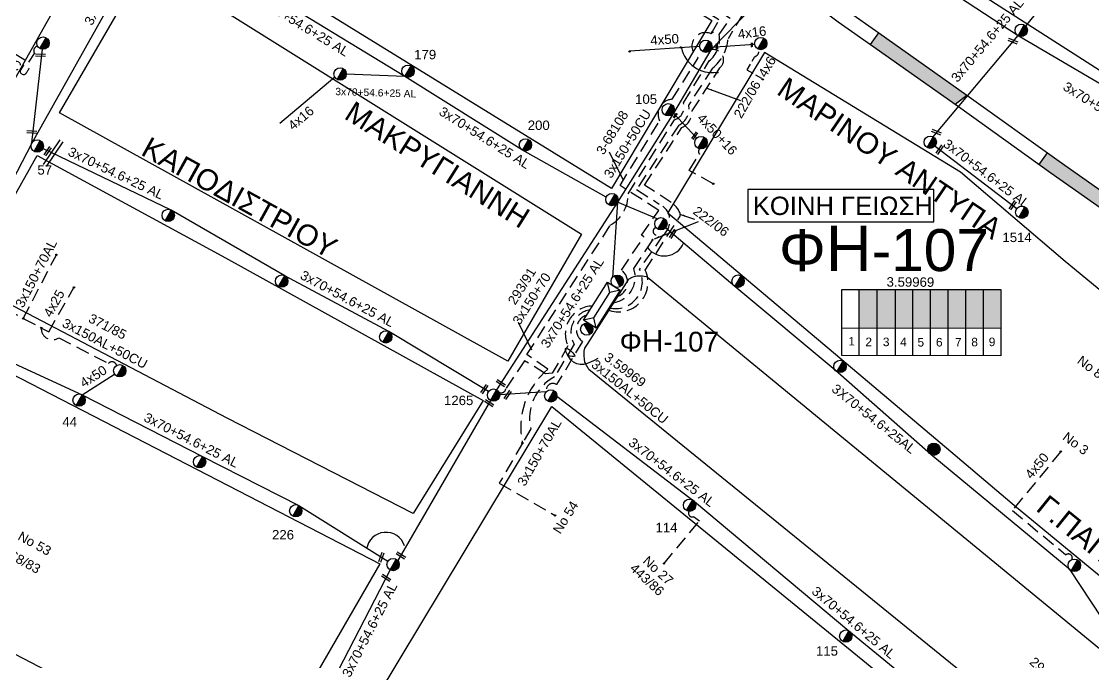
# Model space of a CAD drawing. Header units: millimetres. Extents: x 7477 to 9676, y 1828 to 2857.
# Drawn here: x 8682.2 to 8886.7, y 2457.9 to 2580.2 of the extents above; entities that cross this region are included whole.
import ezdxf
from ezdxf.enums import TextEntityAlignment as Align

# ---------------------------------------------------------------- set-up
doc = ezdxf.new("R2010")
doc.units = ezdxf.units.MM
doc.linetypes.add('DASHED', pattern=[19.05, 12.7, -6.35])
for name, color, linetype, lineweight in [('3x150+50', 7, 'Continuous', 30), ('3x150+50 XLPE', 7, 'SYN_LINE', 30), ('3x150+50CU', 7, 'Continuous', 30), ('3x150+70', 7, 'Continuous', 30), ('3x150+70AL', 7, 'DASHED', 30), ('3x150AL+50CU', 7, 'Continuous', 30), ('3x70+54.6+25 AL', 7, 'SYN_LINE', 30), ('4x16', 7, 'Continuous', 30), ('4x25', 7, 'Continuous', 30), ('4x50', 7, 'Continuous', 30), ('4x50+16', 7, 'Continuous', 30), ('4x50+35CU', 7, 'Continuous', 30), ('4x6', 7, 'SYN_LINE', 30), ('text διευθύνσεων', 250, 'Continuous', 30), ('Υπόβαθρο ΔΕΗ', 7, 'Continuous', 30)]:
    doc.layers.add(name, color=color, linetype=linetype, lineweight=lineweight)
for name, color, linetype in [('Pillar OTE', 7, 'Continuous'), ('TEXT ΚΑΛΩΔΙΩΝ', 7, 'Continuous'), ('Άγνωστα', 7, 'Continuous'), ('ΑΓΝΩΣΤΟ ΕΝΑΕΡΙΟ ΚΑΛΩΔΙΟ', 7, 'Continuous'), ('ΑΓΝΩΣΤΟ ΥΠΟΓΕΙΟ ΚΑΛΩΔΙΟ', 7, 'DASHED'), ('Επιγραφές - Σχήματα', 7, 'Continuous'), ('Καλώδια ΧΤ   3x150+50CU', 7, 'DASHED'), ('Καλώδια ΧΤ   3x150AL+50CU', 7, 'DASHED'), ('Μηχανική τομή', 7, 'Continuous'), ('Στύλος Ξύλινος', 7, 'Continuous'), ('Στύλος Ξύλινος @ 1', 7, 'Continuous'), ('Στύλος ΦΜ', 7, 'Continuous'), ('Στύλος ΦΜ @ 1', 7, 'Continuous'), ('Συνδέσεις', 7, 'Continuous'), ('Συνεστραμμένα ΧΤ   3x70+54.6+25 AL', 7, 'SYN_LINE'), ('Τομή', 7, 'Continuous'), ('Υποσταθμός εναέριος 2 στύλων', 7, 'Continuous'), ('Υποσταθμός πόλεως', 7, 'Continuous')]:
    doc.layers.add(name, color=color, linetype=linetype)
doc.styles.add('arial', font='ARIAL.TTF')
doc.styles.get("Standard").update_dxf_attribs({"font": 'ARIAL.TTF'})
doc.linetypes.add('SYN_LINE', pattern='A,0.5,-0.0001,["/\\/\\/\\/",Standard,S=0.1,R=0,X=0,Y=-0.05],-0.25', length=0.7501)
doc.dimstyles.new('ISO-25', dxfattribs={"dimtxt": 2.5, "dimasz": 2.5, "dimexe": 1.25, "dimexo": 0.625, "dimtad": 1, "dimtxsty": 'Standard', "dimcen": 2.5, "dimadec": 0, "dimazin": 0, "dimtfac": 1, "dimtmove": 0, "dimatfit": 3, "dimfxl": 1, "dimarcsym": 0})

# ---------------------------------------------------------------- blocks, each defined once
blk = doc.blocks.new('ΥΠΑΡΧΩΝ ΤΣΙΜΕΝΤΕΝΙΟΣ ΣΤΥΛΟΣ')
at = {"layer": 'Στύλος ΦΜ'}
blk.add_hatch(color=7, dxfattribs=at).paths.add_polyline_path([(-1.29, -2.28, 0.574793), (2.62, 0, 0.268822), (1.3, 2.27)])
at = {"layer": 'Στύλος ΦΜ', "color": 7}
blk.add_line((-1.29, -2.28), (1.3, 2.27), dxfattribs=at)
blk.add_circle((0, 0), 2.62, dxfattribs=at)
at = {"layer": 'Στύλος ΦΜ', "flags": 4}
for tag, p in [('ΑΡΙΘΜΟΣ', (-4.68, 8.05)), ('ΤΥΠΟΣ', (-4.91, 3.03))]:
    blk.add_attdef(tag, p, '', height=4, dxfattribs=at)
blk = doc.blocks.new('ΥΠΑΡΧΩΝ ΞΥΛΙΝΟΣ ΣΤΥΛΟΣ')
at = {"layer": 'Στύλος Ξύλινος'}
h = blk.add_hatch(color=7, dxfattribs=at)
h.paths.add_polyline_path([(-2.62, 0, 0.270008), (-1.29, -2.28), (1.3, 2.27, 0.576266)])
h.paths.add_polyline_path([(-1.29, -2.28, 0.574793), (2.62, 0, 0.268822), (1.3, 2.27)])
at = {"layer": 'Στύλος Ξύλινος', "color": 7}
blk.add_line((-1.29, -2.28), (1.3, 2.27), dxfattribs=at)
blk.add_circle((0, 0), 2.62, dxfattribs=at)
at = {"layer": 'Στύλος Ξύλινος', "flags": 4}
for tag, p in [('ΑΡΙΘΜΟΣ', (-4.91, 8.6)), ('ΤΥΠΟΣ', (-4.85, 3.39))]:
    blk.add_attdef(tag, p, '', height=4, dxfattribs=at)
blk = doc.blocks.new('ΥΠΟΣΤΑΘΜΟΣ ΕΝΑΕΡΙΟΣ ΕΠΙ 2 ΣΤΥΛΩΝ')
at = {"layer": 'Υποσταθμός εναέριος 2 στύλων', "linetype": 'Continuous'}
for points in [[(-11.97, -2.11, 0.574793), (-8.45, -0.07, 0.268822), (-9.64, 1.98)], [(9.68, -2.15, 0.574793), (13.19, -0.1, 0.268822), (12.01, 1.95)]]:
    blk.add_hatch(color=256, dxfattribs=at).paths.add_polyline_path(points)
for p, q in [((-11.97, -2.11), (-9.64, 1.98)), ((9.68, -2.15), (12.01, 1.95))]:
    blk.add_line(p, q, dxfattribs=at)
for centre in [(-10.81, -0.07), (10.84, -0.1)]:
    blk.add_circle(centre, 2.36, dxfattribs=at)
at = {"layer": 'Υποσταθμός πόλεως', "linetype": 'Continuous', "ltscale": 40}
blk.add_lwpolyline([(-8.57, 2.82), (8.57, 2.82), (8.57, -2.82), (-8.57, -2.82)], close=True, dxfattribs=at)
for points in [[(-5.75, 0), (-8.57, 2.82)], [(-8.57, -2.82), (-5.75, 0)], [(-5.75, 0), (5.75, 0)], [(5.75, 0), (8.57, 2.82)], [(8.57, -2.82), (5.75, 0)]]:
    blk.add_lwpolyline(points, dxfattribs=at)
at = {"layer": 'Υποσταθμός εναέριος 2 στύλων', "ltscale": 40, "flags": 1}
for tag, p in [('ΜΕΤΑΣΧΗΜΑΤΙΣΜΟΣ', (14.09, 2.51)), ('ΙΣΧΥΣ', (14.07, -0.28)), ('ΑΡΙΘΜΟΣ', (14.19, -3))]:
    blk.add_attdef(tag, p, '', height=1.8, dxfattribs=at)
blk = doc.blocks.new('ΜΗΧΑΝΙΚΗ ΤΟΜΗ')
at = {"layer": 'Μηχανική τομή', "ltscale": 40}
for p, q in [((-1.89, 0.78), (5.69, 0.78)), ((-1.89, -0.77), (5.69, -0.77))]:
    blk.add_line(p, q, dxfattribs=at)
blk = doc.blocks.new('ΤΟΜΗ')
at = {"layer": 'Τομή', "ltscale": 40}
for p, q in [((-5.68, 0), (17.06, 0)), ((-5.68, -2.77), (17.06, -2.77))]:
    blk.add_line(p, q, dxfattribs=at)
blk = doc.blocks.new('_ΣΥΝΔΕΣΗ')
at = {"layer": 'Συνδέσεις', "linetype": 'SYN_LINE', "ltscale": 40}
blk.add_hatch(color=256, dxfattribs=at).paths.add_polyline_path([(0.5, -0.01, 1), (-0.5, -0.01, 1)])
at = {"layer": 'Συνδέσεις'}
blk.add_circle((0, -0.01), 0.5, dxfattribs=at)

msp = doc.modelspace()

# ---------------------------------------------------------------- hatches: boundary and pattern name
at = {"layer": 'Καλώδια ΧΤ   3x150AL+50CU', "linetype": 'DASHED', "lineweight": -3, "ltscale": 0.2}
h = msp.add_hatch(color=30, dxfattribs=at)
h.dxf.hatch_style = 1
h.paths.add_polyline_path([(8845.48, 2529.08), (8842.04, 2529.08), (8842.04, 2521.72), (8845.48, 2521.72)])
h = msp.add_hatch(color=62, dxfattribs=at)
h.dxf.hatch_style = 1
h.paths.add_polyline_path([(8845.48, 2521.72), (8848.92, 2521.71), (8848.92, 2529.08), (8845.48, 2529.08)])
h = msp.add_hatch(color=173, dxfattribs=at)
h.dxf.hatch_style = 1
h.paths.add_polyline_path([(8852.16, 2529.08), (8848.86, 2529.08), (8848.86, 2521.72), (8852.16, 2521.71)])
h = msp.add_hatch(color=6, dxfattribs=at)
h.dxf.hatch_style = 1
h.paths.add_polyline_path([(8855.46, 2529.08), (8852.16, 2529.08), (8852.16, 2521.71), (8855.46, 2521.71)])
h = msp.add_hatch(color=2, dxfattribs=at)
h.dxf.hatch_style = 1
h.paths.add_polyline_path([(8858.84, 2529.08), (8855.55, 2529.08), (8855.55, 2521.71), (8858.84, 2521.71)])
h = msp.add_hatch(color=5, dxfattribs=at)
h.dxf.hatch_style = 1
h.paths.add_polyline_path([(8862.18, 2529.08), (8858.88, 2529.08), (8858.88, 2521.71), (8862.18, 2521.71)])
h = msp.add_hatch(color=133, dxfattribs=at)
h.dxf.hatch_style = 1
h.paths.add_polyline_path([(8865.57, 2529.08), (8862.27, 2529.08), (8862.27, 2521.71), (8865.57, 2521.71)])
h = msp.add_hatch(color=27, dxfattribs=at)
h.dxf.hatch_style = 1
h.paths.add_polyline_path([(8868.89, 2529.07), (8865.59, 2529.07), (8865.59, 2521.71), (8868.89, 2521.7)])
at = {"layer": 'Υπόβαθρο ΔΕΗ', "lineweight": -3}
h = msp.add_hatch(color=256, dxfattribs=at)
h.paths.add_polyline_path([(8678.92, 2685.53), (8677.53, 2683.21), (8686.92, 2677.56), (8695.13, 2672.59), (8696.21, 2675.1), (8688.32, 2679.88)])
h.paths.add_polyline_path([(8718.27, 2661.75), (8696.21, 2675.1), (8695.13, 2672.59), (8716.81, 2659.47), (8719.67, 2657.53), (8719.63, 2660.82)])
h.paths.add_polyline_path([(8746.61, 2643.6), (8745.17, 2641.3), (8754.64, 2635.39), (8762.57, 2630.46), (8764, 2632.75), (8756.07, 2637.68)])
h.paths.add_polyline_path([(8783.5, 2620.62), (8780.66, 2622.39), (8779.23, 2620.09), (8782.07, 2618.33), (8796.12, 2609.49), (8797.56, 2611.78)])
h.paths.add_polyline_path([(8813.62, 2600.87), (8813.61, 2600.87), (8812.03, 2598.68), (8817.82, 2594.47), (8822.42, 2594.47)])
h.paths.add_polyline_path([(8845.76, 2578.01), (8845.75, 2578.02), (8844.2, 2575.8), (8860.32, 2564.38), (8862.52, 2566.13)])
h = msp.add_hatch(color=256, dxfattribs=at)
h.paths.add_polyline_path([(8892.82, 2541.31), (8894.38, 2543.52), (8880.15, 2553.53), (8877.93, 2555.12), (8876.36, 2552.92), (8878.59, 2551.33)])
h.paths.add_polyline_path([(8909.84, 2532.64), (8908.28, 2530.43), (8924.97, 2518.68), (8926.53, 2520.89)])
h.paths.add_polyline_path([(8947.77, 2505.3), (8942.38, 2509.46), (8942.35, 2509.49), (8940.76, 2507.3), (8946.13, 2503.15), (8950.57, 2499.8), (8956.48, 2494.98), (8958.23, 2497.05), (8958.21, 2497.07), (8952.24, 2501.93)])

# ---------------------------------------------------------------- linework, layer by layer
at = {"layer": '3x150+50', "color": 30, "linetype": 'DASHED', "lineweight": -3, "ltscale": 0.2}
msp.add_lwpolyline([(8774.19, 2590.92), (8783.09, 2604.52), (8819.82, 2581.58), (8817.01, 2576.88, -0.210245), (8814.01, 2571.25), (8809.51, 2564.26, -0.330999), (8807.63, 2560.39), (8799.55, 2548.1), (8803.9, 2545.35), (8803.9, 2545.35, -0.555071), (8804.59, 2539.39), (8800.09, 2532.9, -0.644371), (8794.27, 2525.55)], format="xyb", dxfattribs=at)
at = {"layer": '3x150+50', "color": 133, "linetype": 'DASHED', "lineweight": -3, "ltscale": 0.2}
msp.add_lwpolyline([(8794.04, 2525.19, 0.679627), (8801.21, 2532.75), (8807.95, 2543.16, 0.2123), (8806.15, 2545.62), (8801.1, 2548.97), (8808.21, 2559.95, 0.296144), (8810.16, 2563.1), (8815.43, 2571.32, 0.809143), (8813.7, 2574.75)], format="xyb", dxfattribs=at)
at = {"layer": '3x150+50 XLPE', "color": 62, "linetype": 'DASHED', "lineweight": -3, "ltscale": 0.2}
msp.add_lwpolyline([(8794.87, 2526.5, 0.486305), (8799.01, 2533.03), (8803.26, 2539.44, -0.811042), (8803.3, 2540.85, 1.547007)], format="xyb", dxfattribs=at)
at = {"layer": '3x150+50CU', "color": 5, "linetype": 'DASHED', "lineweight": -3, "ltscale": 0.2}
msp.add_lwpolyline([(8795.59, 2527.64, 0.652855), (8796.66, 2532.74), (8800.96, 2539.09), (8800.49, 2539.43), (8803.81, 2544.14), (8796.4, 2548.88), (8803.96, 2561.25, -0.544955), (8806.36, 2565.33), (8811.33, 2573.26, -0.928589), (8813.76, 2577.84), (8815.28, 2580.48), (8780.7, 2602.35, -0.38326), (8778.41, 2603.26, -10.643114)], format="xyb", dxfattribs=at)
at = {"layer": '3x150+70', "color": 2, "linetype": 'DASHED', "lineweight": -3, "ltscale": 0.2}
msp.add_lwpolyline([(8777.79, 2499.76, -0.279), (8782.65, 2513.86), (8778.65, 2516.63), (8794.55, 2541.31, 0.274788), (8797.95, 2547.28), (8806.77, 2561.43, 0.412945), (8808.52, 2564.66), (8813.38, 2572.64, 0.270309), (8815.32, 2577.68), (8817.41, 2580.77), (8784.91, 2601.45), (8780.35, 2594.09)], format="xyb", dxfattribs=at)
at = {"layer": '3x150+70', "color": 173, "linetype": 'DASHED', "lineweight": -3, "ltscale": 0.2}
msp.add_lwpolyline([(8672.48, 2528.87), (8687.44, 2520.98)], dxfattribs=at)
at = {"layer": '3x150+70AL', "color": 173, "linetype": 'DASHED', "lineweight": -3, "ltscale": 0.2}
msp.add_lwpolyline([(8682.59, 2523.53), (8688.89, 2535.68)], dxfattribs=at)
at = {"layer": '3x150+70AL', "color": 2, "linetype": 'DASHED', "lineweight": -3, "ltscale": 0.2}
msp.add_lwpolyline([(8777.79, 2499.76), (8773.38, 2492.09), (8784.01, 2485.97)], dxfattribs=at)
at = {"layer": '3x150AL+50CU', "color": 173, "linetype": 'DASHED', "lineweight": -3, "ltscale": 0.2}
for points in [[(8791.17, 2525.92, 0.536679), (8786.46, 2518.32), (8783.49, 2513.07), (8782.17, 2512.98), (8778.21, 2515.47), (8774.61, 2510.12, -0.540085), (8773.33, 2509.45, -3.35848)], [(8686.02, 2521.73, 0.626945), (8689.36, 2519.85), (8698.83, 2514.95, -0.618676), (8700.37, 2514.56, -4.167041)]]:
    msp.add_lwpolyline(points, format="xyb", dxfattribs=at)
at = {"layer": '3x150AL+50CU', "color": 2, "linetype": 'DASHED', "lineweight": -3, "ltscale": 0.2}
msp.add_lwpolyline([(8790.69, 2525.17, 0.533109), (8787.67, 2518.63), (8783.9, 2512.4, 0.333052), (8779.36, 2502.5), (8777.79, 2499.76)], format="xyb", dxfattribs=at)
at = {"layer": '3x150AL+50CU', "color": 6, "linetype": 'DASHED', "lineweight": -3, "ltscale": 0.2}
msp.add_lwpolyline([(8790.05, 2524.15, 0.61071), (8789.25, 2519.13), (8784.3, 2510.9, 0.70305), (8782.38, 2509.6, -0.738537)], format="xyb", dxfattribs=at)
at = {"layer": '3x70+54.6+25 AL', "color": 133, "linetype": 'SYN_LINE', "lineweight": -3, "ltscale": 15}
for points in [[(8728.59, 2633.5), (8708.64, 2600.5), (8684.21, 2556.98), (8666.52, 2522.94)], [(8684.23, 2557.02), (8686.22, 2574.88)]]:
    msp.add_lwpolyline(points, dxfattribs=at)
at = {"layer": '3x70+54.6+25 AL', "color": 173, "linetype": 'SYN_LINE', "lineweight": -3, "ltscale": 15}
for points in [[(8873.81, 2579.28), (8884.74, 2592.92), (8898.67, 2599.79), (8906.11, 2612.35)], [(8839.4, 2599.87), (8851.42, 2591.24), (8872.35, 2577.47), (8888.5, 2568)], [(8856.15, 2558.17), (8872.35, 2577.47)], [(8856.48, 2556.41), (8872.11, 2544.5)], [(8666.99, 2521.3), (8693.81, 2508.97), (8716.78, 2497.21), (8735.14, 2487.86), (8752.11, 2477.22)], [(8771.7, 2507.88), (8754.02, 2477.34)], [(8752.53, 2475.57), (8737.67, 2446.78)]]:
    msp.add_lwpolyline(points, dxfattribs=at)
at = {"layer": '3x70+54.6+25 AL', "color": 27, "linetype": 'SYN_LINE', "lineweight": -3, "ltscale": 15}
for points in [[(8793.78, 2546.68), (8777.79, 2555.61), (8755.38, 2569.66), (8732.76, 2583.44), (8710.51, 2599.14)], [(8837.75, 2599.46), (8813.7, 2574.75), (8806.58, 2562.68), (8795.94, 2545.74)]]:
    msp.add_lwpolyline(points, dxfattribs=at)
at = {"layer": '3x70+54.6+25 AL', "color": 27, "linetype": 'SYN_LINE', "lineweight": -3, "ltscale": 10}
for points in [[(8755.32, 2569.69), (8744.19, 2570.12)], [(8803.5, 2542.55), (8795.94, 2545.74)]]:
    msp.add_lwpolyline(points, dxfattribs=at)
at = {"layer": '3x70+54.6+25 AL', "color": 6, "linetype": 'SYN_LINE', "lineweight": -3, "ltscale": 15}
for points in [[(8771.33, 2509.6), (8752.31, 2521.02), (8732.46, 2531.67), (8710.82, 2544.21), (8686.31, 2555.92)], [(8795.94, 2545.74), (8772.87, 2509.92)], [(8782.28, 2509.5), (8773.46, 2508.97)], [(8784.37, 2508.7), (8810.6, 2488.63), (8840.05, 2463.95), (8858.33, 2448.92), (8880.2, 2428.78)]]:
    msp.add_lwpolyline(points, dxfattribs=at)
at = {"layer": '3x70+54.6+25 AL', "color": 62, "linetype": 'SYN_LINE', "lineweight": -3, "ltscale": 15}
msp.add_lwpolyline([(8898.26, 2451.28), (8882.25, 2475.59), (8855.69, 2497.56), (8837.41, 2513.68), (8818.33, 2529.61), (8805.1, 2540.84)], dxfattribs=at)
at = {"layer": '4x16', "color": 27, "linetype": 'SYN_LINE', "lineweight": -3, "ltscale": 15}
for points in [[(8813.67, 2575.27), (8822.07, 2575.82)], [(8742, 2569.56), (8731.5, 2560.7)]]:
    msp.add_lwpolyline(points, dxfattribs=at)
at = {"layer": '4x25', "color": 173, "linetype": 'DASHED', "lineweight": -3, "ltscale": 0.2}
msp.add_lwpolyline([(8687.44, 2520.98), (8692.24, 2529.46)], dxfattribs=at)
at = {"layer": '4x50', "color": 133, "linetype": 'SYN_LINE', "lineweight": -3, "ltscale": 15}
msp.add_lwpolyline([(8811.57, 2575.4), (8798.28, 2574.5)], dxfattribs=at)
at = {"layer": '4x50', "color": 173, "lineweight": -3, "ltscale": 0.2}
msp.add_lwpolyline([(8693.81, 2508.97), (8699.99, 2512.93)], dxfattribs=at)
at = {"layer": '4x50', "color": 62, "linetype": 'DASHED', "lineweight": -3, "ltscale": 0.2}
msp.add_lwpolyline([(8880.46, 2498.12), (8871.23, 2486.9), (8881.45, 2478.45, -0.77195), (8882.61, 2477.53, 77.099149)], format="xyb", dxfattribs=at)
at = {"layer": '4x50+16', "color": 27, "lineweight": -3, "ltscale": 0.2}
msp.add_lwpolyline([(8806.58, 2562.68), (8811.04, 2557.92)], dxfattribs=at)
at = {"layer": '4x50+35CU', "color": 133, "linetype": 'DASHED', "lineweight": -3, "ltscale": 0.2}
msp.add_lwpolyline([(8674.23, 2578.16), (8683.66, 2572.39), (8684.74, 2574.07, -0.556139), (8685.33, 2575.46, 41.640349)], format="xyb", dxfattribs=at)
at = {"layer": '4x6', "color": 27, "linetype": 'DASHED', "lineweight": -3, "ltscale": 0.1}
msp.add_lwpolyline([(8823.42, 2569.31), (8820.64, 2570.94), (8822.12, 2573.49, 0.497714), (8822.75, 2574.9, -4.521975)], format="xyb", dxfattribs=at)
at = {"layer": 'Pillar OTE', "lineweight": -3, "ltscale": 40}
for points in [[(8838.71, 2516.44), (8838.72, 2529.08), (8869.05, 2529.08), (8869.05, 2516.41), (8838.71, 2516.44)], [(8842.04, 2516.44), (8842.04, 2529.08)], [(8845.48, 2516.43), (8845.48, 2529.08)], [(8848.92, 2516.43), (8848.92, 2529.08)], [(8852.22, 2516.43), (8852.22, 2529.08)], [(8855.61, 2516.42), (8855.61, 2529.08)], [(8859, 2516.42), (8859, 2529.08)], [(8862.34, 2516.42), (8862.34, 2529.08)], [(8865.73, 2516.41), (8865.73, 2529.08)], [(8838.72, 2521.72), (8869.05, 2521.69)]]:
    msp.add_lwpolyline(points, dxfattribs=at)
at = {"layer": 'ΑΓΝΩΣΤΟ ΕΝΑΕΡΙΟ ΚΑΛΩΔΙΟ', "color": 27, "lineweight": -3, "ltscale": 0.2}
msp.add_lwpolyline([(8795.94, 2545.74), (8794.95, 2531.35)], dxfattribs=at)
at = {"layer": 'ΑΓΝΩΣΤΟ ΥΠΟΓΕΙΟ ΚΑΛΩΔΙΟ', "color": 27, "linetype": 'DASHED', "lineweight": -3, "ltscale": 0.2}
msp.add_lwpolyline([(8814.18, 2549.23), (8809.6, 2551.73), (8811.57, 2554.89, -0.561252), (8811.7, 2555.9, 0.407056)], format="xyb", dxfattribs=at)
at = {"layer": 'ΑΓΝΩΣΤΟ ΥΠΟΓΕΙΟ ΚΑΛΩΔΙΟ', "color": 6, "linetype": 'DASHED', "lineweight": -3, "ltscale": 0.2}
msp.add_lwpolyline([(8804.81, 2476.78), (8811.53, 2484.86), (8810.42, 2485.7, -0.706931), (8809.57, 2486.72, -1.624427)], format="xyb", dxfattribs=at)
at = {"layer": 'Επιγραφές - Σχήματα', "color": 190, "lineweight": -3}
msp.add_lwpolyline([(8820.76, 2541.94), (8856.28, 2541.94), (8856.28, 2548.11), (8820.76, 2548.11)], close=True, dxfattribs=at)
at = {"layer": 'Καλώδια ΧΤ   3x150+50CU', "color": 7, "linetype": 'Continuous', "ltscale": 0.2}
for centre, radius, start, end in [((8813.98, 2576.45), 6.02, 192.619, 277.9693), ((8804.84, 2539.46), 4.01, 216.7291, 336.6836), ((8751.75, 2479.02), 3.72, 17.9737, 171.6821)]:
    msp.add_arc(centre, radius, start, end, dxfattribs=at)
at = {"layer": 'Υπόβαθρο ΔΕΗ', "lineweight": -3}
for points in [[(8624.47, 2718.27), (8688.32, 2679.88), (8718.27, 2661.75), (8721.47, 2659.58), (8724.43, 2657.9), (8728.82, 2655.28), (8737.19, 2649.48), (8756.07, 2637.68), (8783.5, 2620.62), (8799.78, 2610.38), (8803.52, 2608.18), (8813.62, 2600.87), (8829.76, 2589.13), (8836.23, 2584.84), (8839.62, 2582.31), (8845.76, 2578.01), (8862.52, 2566.13), (8880.15, 2553.53), (8928.55, 2519.47)], [(8623.06, 2715.96), (8686.92, 2677.56), (8716.81, 2659.47), (8720.04, 2657.28), (8723.07, 2655.56), (8727.35, 2653), (8735.7, 2647.22), (8754.64, 2635.39), (8782.07, 2618.33), (8798.38, 2608.07), (8802.03, 2605.91), (8812.03, 2598.68), (8828.22, 2586.91), (8834.67, 2582.63), (8838.03, 2580.12), (8844.2, 2575.8), (8860.95, 2563.93), (8878.59, 2551.33), (8926.98, 2517.27)], [(8896.19, 2640.87), (8860.05, 2588.75), (8889.37, 2569.96), (8910.6, 2602.91)], [(8844.2, 2575.8), (8845.75, 2578.02)], [(8860.32, 2564.38), (8862.52, 2566.13)], [(8876.36, 2552.92), (8877.93, 2555.12)], [(8875.32, 2444.88), (8790.47, 2513.79), (8790.31, 2514.02), (8790.18, 2514.27), (8790.01, 2514.55), (8789.86, 2514.85), (8789.68, 2515.22), (8789.65, 2515.75), (8789.54, 2516.37), (8789.54, 2517.29), (8789.72, 2517.84), (8790.22, 2518.6), (8798.08, 2530.99), (8798.17, 2531.09), (8798.27, 2531.17), (8798.46, 2531.27), (8798.71, 2531.39), (8799.11, 2531.53), (8799.63, 2531.64), (8800.22, 2531.67), (8800.66, 2531.65), (8801.02, 2531.61), (8801.36, 2531.53), (8801.64, 2531.39), (8801.95, 2531.17), (8887.83, 2460.55)]]:
    msp.add_lwpolyline(points, dxfattribs=at)
for points in [[(8720.03, 2638.47), (8677.17, 2665.37), (8616.07, 2560.78), (8662.46, 2536.47)], [(8711.13, 2599.93), (8729.33, 2632.45), (8813.92, 2580.36), (8794.75, 2548.33)], [(8706.14, 2591.51), (8789.03, 2539.59), (8775.03, 2515.37), (8689.48, 2562.75)], [(8924.01, 2499.24), (8881.33, 2534.42), (8861.36, 2551.46), (8823.95, 2574.24), (8805.55, 2543.66), (8842.75, 2512.26), (8859.48, 2498.14), (8872.01, 2487.56), (8886.78, 2475.36), (8897.41, 2466.67)], [(8721.49, 2504.48), (8671.69, 2530.57), (8685.24, 2554.63), (8721.13, 2535.11), (8770.31, 2507.86), (8756.97, 2486.31)], [(8722.28, 2437.91), (8642.78, 2479.37), (8666.14, 2520.3), (8721.64, 2491.69), (8750.61, 2476.69), (8726.94, 2435.75)], [(8783.39, 2506.74), (8871.01, 2435.26), (8836.29, 2392.57), (8777.1, 2435.36), (8749.95, 2451.14)]]:
    msp.add_lwpolyline(points, close=True, dxfattribs=at)
msp.add_spline([(8792.16, 2515.87), (8786.98, 2515.72), (8786.14, 2517.85), (8787.76, 2516.34), (8786.42, 2516.46)], degree=3, dxfattribs=at)

# ---------------------------------------------------------------- block references
at = {"layer": 'Μηχανική τομή', "lineweight": -3}
for p, xscale, yscale, zscale, rotation in [((8871.8, 2576.21), 0.2499999999999996, 0.2499999999999996, 0.4999999999999997, 158.2397746484451), ((8814.92, 2575.15), 0.1402310949884326, 0.1402310949884326, 0.2804621899767879, 91.97932938641688), ((8821.58, 2575.51), 0.1089529468986815, 0.1089529468986815, 0.2179058937973029, 91.97932938641688), ((8685.38, 2573.81), 0.2499999999999463, 0.2499999999999463, 0.4999999999999997, 357.2638822943596), ((8806.82, 2561.99), 0.1407065364178245, 0.1407065364178245, 0.2814130728356508, 55.70816183242802), ((8683.75, 2559.15), 0.2499999999999463, 0.2499999999999463, 0.4999999999999997, 357.2638822943596), ((8810.45, 2558.07), 0.2046694494311965, 0.2046694494311965, 0.4093388988623957, 55.70816183242802), ((8857.23, 2558.86), 0.2499999999999996, 0.2499999999999996, 0.4999999999999997, 158.2397746484451), ((8687.02, 2555.03), 0.2499999999999983, 0.2499999999999983, 0.4999999999999997, 55.70816183242802), ((8857.13, 2555.33), 0.2499999999999996, 0.2499999999999996, 0.4999999999999997, 55.70816183242791), ((8871.05, 2544.72), 0.2499999999999996, 0.2499999999999996, 0.4999999999999997, 55.70816183242791), ((8806.24, 2539.28), 0.2499999999999983, 0.2499999999999983, 0.4999999999999997, 55.70816183242802), ((8773.28, 2511.45), 0.2500000000001161, 0.2500000000001161, 0.4999999999999997, 327.7590395873894), ((8770.28, 2509.66), 0.2499999999999983, 0.2499999999999983, 0.4999999999999997, 55.70816183242802), ((8774.76, 2508.55), 0.2499999999999983, 0.2499999999999983, 0.4999999999999997, 55.70816183242802), ((8771.05, 2507.67), 0.2500000000001161, 0.2500000000001161, 0.4999999999999997, 327.7590395873894), ((8750.77, 2477.56), 0.2499999999999462, 0.2499999999999462, 0.4999999999999997, 70.35448806803787), ((8754.22, 2478.6), 0.2500000000001161, 0.2500000000001161, 0.4999999999999997, 327.7590395873894), ((8751.39, 2474.35), 0.2500000000001161, 0.2500000000001161, 0.4999999999999997, 327.7590395873894)]:
    msp.add_blockref('ΜΗΧΑΝΙΚΗ ΤΟΜΗ', p, dxfattribs=dict(at, xscale=xscale, yscale=yscale, zscale=zscale, rotation=rotation))
at = {"layer": 'Στύλος Ξύλινος @ 1', "lineweight": -3, "ltscale": 40, "xscale": 0.4499999999998181, "yscale": 0.4499999999998181, "zscale": 0.4499999999998181}
msp.add_blockref('ΥΠΑΡΧΩΝ ΞΥΛΙΝΟΣ ΣΤΥΛΟΣ', (8856.27, 2498.59), dxfattribs=at)
at = {"layer": 'Στύλος ΦΜ @ 1', "lineweight": -3, "ltscale": 40}
for p, xscale, yscale, zscale in [((8872.93, 2578.49), 0.4499999999998181, 0.4499999999998181, 0.4499999999998181), ((8686.35, 2576.06), 0.4499999999998273, 0.4499999999998273, 0.4499999999998273), ((8812.75, 2575.45), 0.4499999999998181, 0.4499999999998181, 0.4499999999998181), ((8823.24, 2575.97), 0.4499999999998181, 0.4499999999998181, 0.4499999999998181), ((8743.01, 2570.16), 0.4499999999998181, 0.4499999999998181, 0.4499999999998181), ((8811.85, 2557.06), 0.4499999999998181, 0.4499999999998181, 0.4499999999998181), ((8855.56, 2557.15), 0.4499999999998181, 0.4499999999998181, 0.4499999999998181), ((8794.86, 2546.2), 0.4499999999998181, 0.4499999999998181, 0.4499999999998181), ((8710.23, 2543.19), 0.4499999999998181, 0.4499999999998181, 0.4499999999998181), ((8804.21, 2541.6), 0.4499999999998181, 0.4499999999998181, 0.4499999999998181), ((8731.87, 2530.65), 0.4499999999998181, 0.4499999999998181, 0.4499999999998181), ((8818.91, 2530.64), 0.4499999999998181, 0.4499999999998181, 0.4499999999998181), ((8751.73, 2520), 0.4499999999998181, 0.4499999999998181, 0.4499999999998181), ((8838.36, 2514.37), 0.4499999999998181, 0.4499999999998181, 0.4499999999998181), ((8700.98, 2513.56), 0.4499999999998181, 0.4499999999998181, 0.4499999999998181), ((8783.19, 2508.75), 0.4499999999998181, 0.4499999999998181, 0.4499999999998181), ((8716.2, 2496.19), 0.4499999999998181, 0.4499999999998181, 0.4499999999998181), ((8753.11, 2476.59), 0.4499999999998181, 0.4499999999998181, 0.4499999999998181), ((8883.06, 2476.44), 0.4499999999998181, 0.4499999999998181, 0.4499999999998181)]:
    msp.add_blockref('ΥΠΑΡΧΩΝ ΤΣΙΜΕΝΤΕΝΙΟΣ ΣΤΥΛΟΣ', p, dxfattribs=dict(at, xscale=xscale, yscale=yscale, zscale=zscale))
ref = msp.add_blockref('ΥΠΑΡΧΩΝ ΤΣΙΜΕΝΤΕΝΙΟΣ ΣΤΥΛΟΣ', (8755.96, 2570.68), dxfattribs=dict(at, xscale=0.4499999999998181, yscale=0.4499999999998181, zscale=0.4499999999998181))
ref.add_attrib('ΤΥΠΟΣ', '179', (8757.14, 2572.96), dxfattribs={"layer": 'Στύλος ΦΜ', "height": 1.8, "flags": 4})
ref = msp.add_blockref('ΥΠΑΡΧΩΝ ΤΣΙΜΕΝΤΕΝΙΟΣ ΣΤΥΛΟΣ', (8805.61, 2563.34), dxfattribs=dict(at, xscale=0.449999999999818, yscale=0.449999999999818, zscale=0.449999999999818))
ref.add_attrib('ΤΥΠΟΣ', '105', (8799.28, 2564.46), dxfattribs={"layer": 'Στύλος ΦΜ', "height": 1.8, "rotation": 360, "flags": 4})
ref = msp.add_blockref('ΥΠΑΡΧΩΝ ΤΣΙΜΕΝΤΕΝΙΟΣ ΣΤΥΛΟΣ', (8778.37, 2556.63), dxfattribs=dict(at, xscale=0.4499999999998181, yscale=0.4499999999998181, zscale=0.4499999999998181))
ref.add_attrib('ΤΥΠΟΣ', '200', (8778.8, 2559.48), dxfattribs={"layer": 'Στύλος ΦΜ', "height": 1.8, "flags": 4})
ref = msp.add_blockref('ΥΠΑΡΧΩΝ ΤΣΙΜΕΝΤΕΝΙΟΣ ΣΤΥΛΟΣ', (8685.24, 2556.42), dxfattribs=dict(at, xscale=0.449999999999818, yscale=0.449999999999818, zscale=0.449999999999818))
ref.add_attrib('ΤΥΠΟΣ', '57', (8685.28, 2550.96), dxfattribs={"layer": 'Στύλος ΦΜ', "height": 1.8, "flags": 4})
ref = msp.add_blockref('ΥΠΑΡΧΩΝ ΤΣΙΜΕΝΤΕΝΙΟΣ ΣΤΥΛΟΣ', (8873.04, 2543.78), dxfattribs=dict(at, xscale=0.449999999999818, yscale=0.449999999999818, zscale=0.449999999999818))
ref.add_attrib('ΤΥΠΟΣ', '1514', (8869.34, 2538.1), dxfattribs={"layer": 'Στύλος ΦΜ', "height": 1.8, "flags": 4})
ref = msp.add_blockref('ΥΠΑΡΧΩΝ ΤΣΙΜΕΝΤΕΝΙΟΣ ΣΤΥΛΟΣ', (8693.22, 2507.95), dxfattribs=dict(at, xscale=0.4499999999998181, yscale=0.4499999999998181, zscale=0.4499999999998181))
ref.add_attrib('ΤΥΠΟΣ', '44', (8690.03, 2502.9), dxfattribs={"layer": 'Στύλος ΦΜ', "height": 1.8, "flags": 4})
ref = msp.add_blockref('ΥΠΑΡΧΩΝ ΤΣΙΜΕΝΤΕΝΙΟΣ ΣΤΥΛΟΣ', (8772.28, 2508.9), dxfattribs=dict(at, xscale=0.4499999999998181, yscale=0.4499999999998181, zscale=0.4499999999998181))
ref.add_attrib('ΤΥΠΟΣ', '1265', (8762.83, 2507), dxfattribs={"layer": 'Στύλος ΦΜ', "height": 1.8, "flags": 4})
ref = msp.add_blockref('ΥΠΑΡΧΩΝ ΤΣΙΜΕΝΤΕΝΙΟΣ ΣΤΥΛΟΣ', (8809.68, 2487.89), dxfattribs=dict(at, xscale=0.449999999999818, yscale=0.449999999999818, zscale=0.449999999999818))
ref.add_attrib('ΤΥΠΟΣ', '114', (8803.17, 2482.75), dxfattribs={"layer": 'Στύλος ΦΜ', "height": 1.8, "flags": 4})
ref = msp.add_blockref('ΥΠΑΡΧΩΝ ΤΣΙΜΕΝΤΕΝΙΟΣ ΣΤΥΛΟΣ', (8734.56, 2486.84), dxfattribs=dict(at, xscale=0.4499999999998181, yscale=0.4499999999998181, zscale=0.4499999999998181))
ref.add_attrib('ΤΥΠΟΣ', '226', (8730.03, 2481.37), dxfattribs={"layer": 'Στύλος ΦΜ', "height": 1.8, "flags": 4})
ref = msp.add_blockref('ΥΠΑΡΧΩΝ ΤΣΙΜΕΝΤΕΝΙΟΣ ΣΤΥΛΟΣ', (8839.46, 2462.93), dxfattribs=dict(at, xscale=0.449999999999818, yscale=0.449999999999818, zscale=0.449999999999818))
ref.add_attrib('ΤΥΠΟΣ', '115', (8833.78, 2459.21), dxfattribs={"layer": 'Στύλος ΦΜ', "height": 1.8, "flags": 4})
at = {"layer": 'Συνδέσεις', "lineweight": -3, "xscale": 0.25, "yscale": 0.25, "zscale": 0.25}
for p in [(8814, 2578.11), (8798.23, 2574.46), (8808.04, 2575.23), (8814.96, 2570.45), (8823.63, 2569.14), (8814.18, 2549.23), (8802.6, 2538.53), (8688.9, 2535.68), (8692.24, 2529.46), (8682.59, 2523.54), (8686.02, 2521.73), (8777.79, 2499.77), (8880.46, 2498.13), (8784.01, 2485.97), (8804.81, 2476.78)]:
    msp.add_blockref('_ΣΥΝΔΕΣΗ', p, dxfattribs=at)
at = {"layer": 'Τομή', "lineweight": -3, "xscale": 0.2499999999999996, "yscale": 0.2499999999999996, "zscale": 0.2499999999999996, "rotation": 236.0923327928126}
msp.add_blockref('ΤΟΜΗ', (8689.33, 2556.03), dxfattribs=at)
at = {"layer": 'Υποσταθμός εναέριος 2 στύλων', "lineweight": -3, "xscale": 0.4999999999999996, "yscale": 0.4999999999999996, "zscale": 0.4999999999999996, "rotation": 57.60044396915182}
msp.add_blockref('ΥΠΟΣΤΑΘΜΟΣ ΕΝΑΕΡΙΟΣ ΕΠΙ 2 ΣΤΥΛΩΝ', (8792.93, 2526.07), dxfattribs=at)

# ---------------------------------------------------------------- texts
at = {"lineweight": -3, "ltscale": 30, "char_height": 1.63, "width": 11.2573, "attachment_point": 1}
for s, insert in [('1', (8839.96, 2520)), ('2', (8843.2, 2519.87)), ('3', (8846.53, 2519.87)), ('4', (8849.83, 2519.87)), ('5', (8853.14, 2519.79)), ('6', (8856.66, 2519.81)), ('7', (8860.29, 2519.81)), ('8', (8863.4, 2519.84)), ('9', (8866.73, 2519.87))]:
    msp.add_mtext(s, dxfattribs=dict(at, insert=insert))
at = {"layer": 'text διευθύνσεων', "color": 7, "lineweight": -3}
for s, rotation, p in [('ΜΑΡΙΝΟΥ ΑΝΤΥΠΑ', 325.8935, (8847.86, 2554.1)), ('ΜΑΚΡΥΓΙΑΝΝΗ', 327.9359, (8761.59, 2552.85)), ('ΚΑΠΟΔΙΣΤΡΙΟΥ', 331.0236, (8723.84, 2546.58))]:
    msp.add_text(s, height=4, rotation=rotation, dxfattribs=at).set_placement(p, align=Align.MIDDLE_CENTER)
at = {"layer": 'text διευθύνσεων', "color": 7, "lineweight": -3, "ltscale": 40, "insert": (8878.04, 2490.14), "char_height": 4, "width": 94.4586, "attachment_point": 1, "rotation": 321.0848, "style": 'arial'}
msp.add_mtext('Γ.ΠAΠΠA', dxfattribs=at)
at = {"layer": 'TEXT ΚΑΛΩΔΙΩΝ', "linetype": 'Continuous', "lineweight": -3, "ltscale": 0.2}
for s, height, rotation, p in [('3x70+54.6+25 AL', 1.8, 60.6842, (8699.76, 2588.36)), ('3x70+54.6+25 AL', 1.8, 328.6483, (8736, 2579.35)), ('3x70+54.6+25 AL', 1.8, 49.9828, (8866.46, 2576.61)), ('4x16', 1.8, 7.2868, (8821.58, 2578.08)), ('4x50+35CU', 1.8, 328.5304, (8677.84, 2573.84)), ('4x50', 1.8, 3.8485, (8804.91, 2576.75)), ('4x6', 1.8, 59.8566, (8824.45, 2571.54)), ('3x70+54.6+25 AL', 1.8, 327.9531, (8889.61, 2562.76)), ('3x70+54.6+25 AL', 1.3996, 358.2558, (8749.82, 2566.6)), ('4x16', 1.8, 40.1361, (8735.54, 2561.76)), ('3x70+54.6+25 AL', 1.8, 327.9256, (8770.59, 2558)), ('3-68108', 1.8, 58.5562, (8794.91, 2558.99)), ('3x150+50CU', 1.8, 58.5562, (8797.81, 2556.86)), ('4x50+16', 1.8, 313.1451, (8814.94, 2558.67)), ('3x70+54.6+25 AL', 1.8, 334.4697, (8700.28, 2551.24)), ('3x70+54.6+25 AL', 1.8, 322.6846, (8866.32, 2551.17)), ('3x150+70AL', 1.8, 62.569, (8685.02, 2532.11)), ('3x70+54.6+25 AL', 1.8, 57.2118, (8787.3, 2526.53)), ('3x70+54.6+25 AL', 1.8, 331.7871, (8744.41, 2527.3)), ('3x150+70', 1.8, 57.2024, (8779.54, 2527.3)), ('4x25', 1.8, 60.5103, (8688.44, 2526.41)), ('3x150AL+50CU', 1.8, 332.6067, (8698.16, 2518.75)), ('3x150AL+50CU', 1.8, 321.2487, (8798.27, 2509.56)), ('4x50', 1.8, 32.594, (8695.95, 2512.48)), ('3x70+54.6+25 AL', 1.8, 332.8996, (8714.65, 2500.33)), ('3x150+70AL', 1.8, 60.0974, (8781.01, 2497.98)), ('3x70+54.6+25 AL', 1.8, 322.576, (8806.29, 2494.19)), ('4x50', 1.8, 50.5724, (8875.91, 2495.43)), ('3x70+54.6+25 AL', 1.8, 62.6992, (8748.65, 2464.14)), ('3x70+54.6+25 AL', 1.8, 320.0418, (8840.98, 2465.52))]:
    msp.add_text(s, height=height, rotation=rotation, dxfattribs=at).set_placement(p, align=Align.MIDDLE_CENTER)
at = {"layer": 'Άγνωστα', "lineweight": -3, "ltscale": 40, "char_height": 1.8, "width": 27.758, "attachment_point": 1, "style": 'arial'}
for s, insert, rotation in [('222/06', (8817.98, 2562.42), 60.5296), ('222/06', (8811.24, 2545.07), 323.1735), ('293/91', (8774.88, 2526.92), 58.0131), ('3.59969', (8847.25, 2531.4), 359.7322), ('371/85', (8695.65, 2524.54), 333), ('3.59969', (8794.29, 2517.19), 323.1735), ('No 80', (8884.5, 2516.57), 323.1735), ('No 3', (8881.74, 2502), 323.1735), ('No 54', (8783.47, 2483.23), 57.8986), ('No 53', (8682.25, 2483), 331.3353), ('168/83', (8679.35, 2480.03), 331.3353), ('443/86', (8799.36, 2477), 317.2609), ('No 27', (8801.82, 2478.38), 317.2609), ('296/86', (8875.57, 2459.11), 317.2609)]:
    msp.add_mtext(s, dxfattribs=dict(at, insert=insert, rotation=rotation))
at = {"layer": 'Επιγραφές - Σχήματα', "color": 190, "lineweight": -3, "insert": (8821.72, 2546.76), "char_height": 3.5, "width": 35.1311, "attachment_point": 1}
msp.add_mtext('KOINH ΓΕΙΩΣΗ', dxfattribs=at)
at = {"layer": 'Συνεστραμμένα ΧΤ   3x70+54.6+25 AL', "lineweight": -3, "ltscale": 20, "insert": (8837.72, 2511.18), "char_height": 1.8, "width": 27.758, "attachment_point": 1, "rotation": 321.5714, "style": 'arial'}
msp.add_mtext('3X70+54.6+25AL', dxfattribs=at)
at = {"layer": 'Υπόβαθρο ΔΕΗ', "lineweight": -3, "attachment_point": 1}
for insert, char_height, width in [((8826.73, 2541.23), 8, 84.6573), ((8796.34, 2521.3), 3.7821, 40.0231)]:
    msp.add_mtext('Φ{\\H1.0833x;H}-107', dxfattribs=dict(at, insert=insert, char_height=char_height, width=width))

# ---------------------------------------------------------------- leaders
at = {"layer": 'Επιγραφές - Σχήματα', "lineweight": -3, "ltscale": 40}
for points in [[(8812.95, 2567.45), (8819.37, 2565.07)], [(8796.98, 2549.96), (8794.42, 2555.27)], [(8802.97, 2538.74), (8811.38, 2542.03)], [(8807.74, 2543.43), (8810.59, 2542.48)], [(8779.6, 2517.46), (8777.03, 2522.78)]]:
    msp.add_leader(points, dimstyle='ISO-25', override={"dimasz": 1, "dimtad": 0}, dxfattribs=at)

doc.saveas('drawing.dxf')
